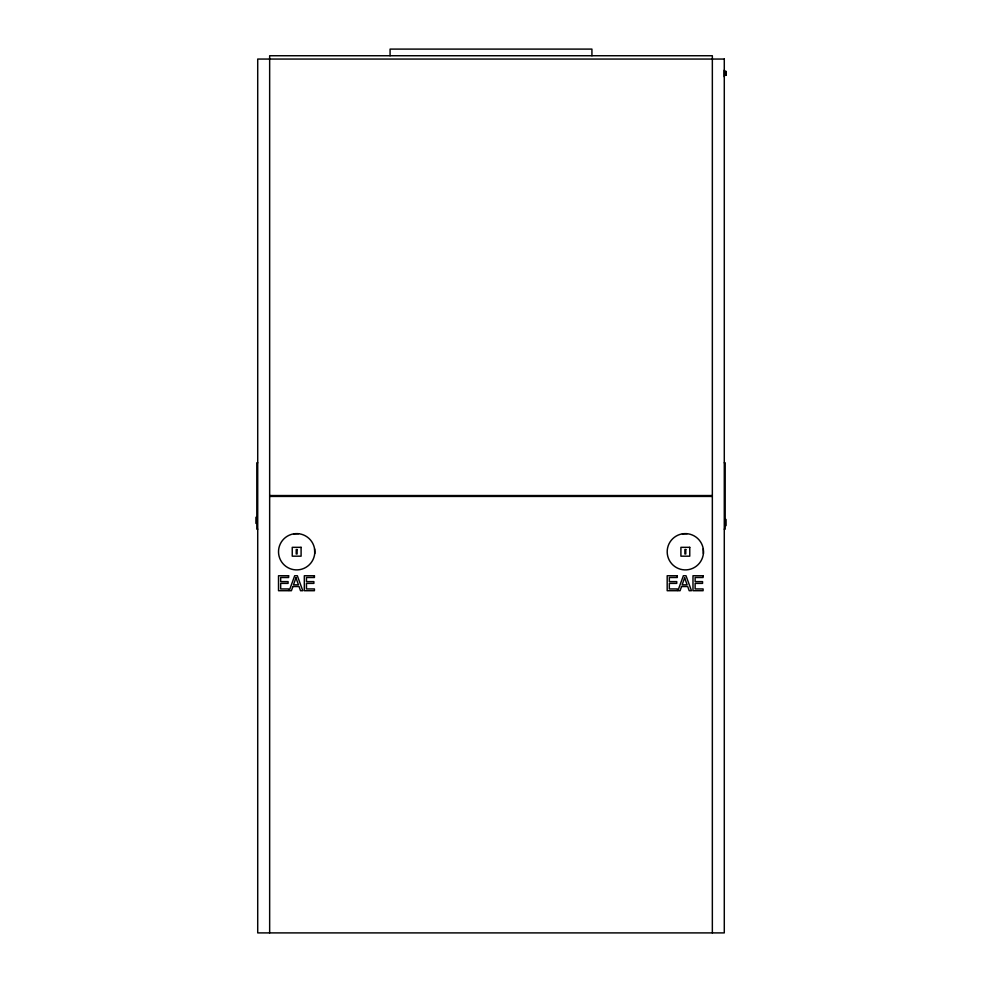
<?xml version="1.0" encoding="UTF-8"?>
<svg xmlns="http://www.w3.org/2000/svg" width="982" height="982" viewBox="0 0 982 982"><rect width="100%" height="100%" fill="white"/><g stroke="black" fill="none" stroke-linecap="round" stroke-linejoin="round"><path stroke-width="1.47" d="M293.765 533.84L298.503 533.705M682.429 533.84L687.167 533.705M724.286 70.127L724.286 76.768M724.728 71.355L725.993 71.355L725.993 75.368L724.728 75.283M724.728 71.526L725.993 71.526M724.728 71.698L725.993 71.698M724.728 71.956L725.993 71.956M724.728 72.459L725.993 72.459M724.728 72.521L725.993 72.521M724.728 72.754L725.993 72.778M724.728 73.012L725.993 73.012M724.728 73.159L725.993 73.184M724.728 73.883L725.993 73.785M724.728 74.436L725.993 74.436M724.728 74.595L725.993 74.595M724.728 74.779L725.993 74.779M724.728 75.16L725.993 74.988M257.714 462.78L256.83 462.78L256.83 529.175L257.714 529.175M724.286 462.78L725.17 462.78L725.17 529.175L724.286 529.175M269.657 495.542L712.343 495.542M269.657 496.426L712.343 496.426M703.247 548.852L703.394 553.59A18.155 18.155 0 0 1 674.72 566.479A18.155 18.155 0 0 1 677.899 535.202A18.155 18.155 0 0 1 703.394 553.59M314.584 548.852L314.719 553.59A18.155 18.155 0 0 1 286.044 566.479A18.155 18.155 0 0 1 289.224 535.202A18.155 18.155 0 0 1 314.719 553.59M726.066 519.441L726.066 525.64M712.343 932.9L712.343 55.741L269.657 55.741L269.657 932.9M591.925 55.741L591.925 49.1L390.075 49.1L390.075 55.741M255.934 517.232L255.934 523.431M292.882 586.536L291.409 590.71L289.248 590.71L294.686 575.747L297.337 575.747L302.787 590.71L300.517 590.71L299.056 586.536L292.882 586.536M681.545 586.536L680.084 590.71L677.911 590.71L683.362 575.747L686.013 575.747L691.463 590.71L689.192 590.71L687.719 586.536L681.545 586.536M295.963 577.772L293.471 584.83L298.454 584.83L295.963 577.772M684.626 577.772L682.146 584.83L687.13 584.83L684.626 577.772M724.286 59.055L257.714 59.055L257.714 932.9L724.286 932.9L724.286 59.055M725.993 73.429L724.728 73.454L725.993 73.54M301.093 547.33L292.243 547.33L292.243 556.18L301.093 556.18L301.093 547.33M689.757 547.33L680.907 547.33L680.907 556.18L689.757 556.18L689.757 547.33M297.104 549.539L296.22 549.539L296.22 553.971L297.104 553.971L297.104 549.539M685.78 549.539L684.896 549.539L684.896 553.971L685.78 553.971L685.78 549.539M288.622 575.747L278.52 575.747L278.52 590.71L288.622 590.71L288.622 588.942L280.668 588.942L280.668 583.382L288.082 583.382L288.082 581.614L280.668 581.614L280.668 577.514L288.622 577.514L288.622 575.747M314.424 575.747L304.322 575.747L304.322 590.71L314.424 590.71L314.424 588.942L306.47 588.942L306.47 583.382L313.884 583.382L313.884 581.614L306.47 581.614L306.47 577.514L314.424 577.514L314.424 575.747M677.298 575.747L667.183 575.747L667.183 590.71L677.298 590.71L677.298 588.942L669.331 588.942L669.331 583.382L676.745 583.382L676.745 581.614L669.331 581.614L669.331 577.514L677.298 577.514L677.298 575.747M703.1 575.747L692.985 575.747L692.985 590.71L703.1 590.71L703.1 588.942L695.133 588.942L695.133 583.382L702.56 583.382L702.56 581.614L695.133 581.614L695.133 577.514L703.1 577.514L703.1 575.747"/></g></svg>
